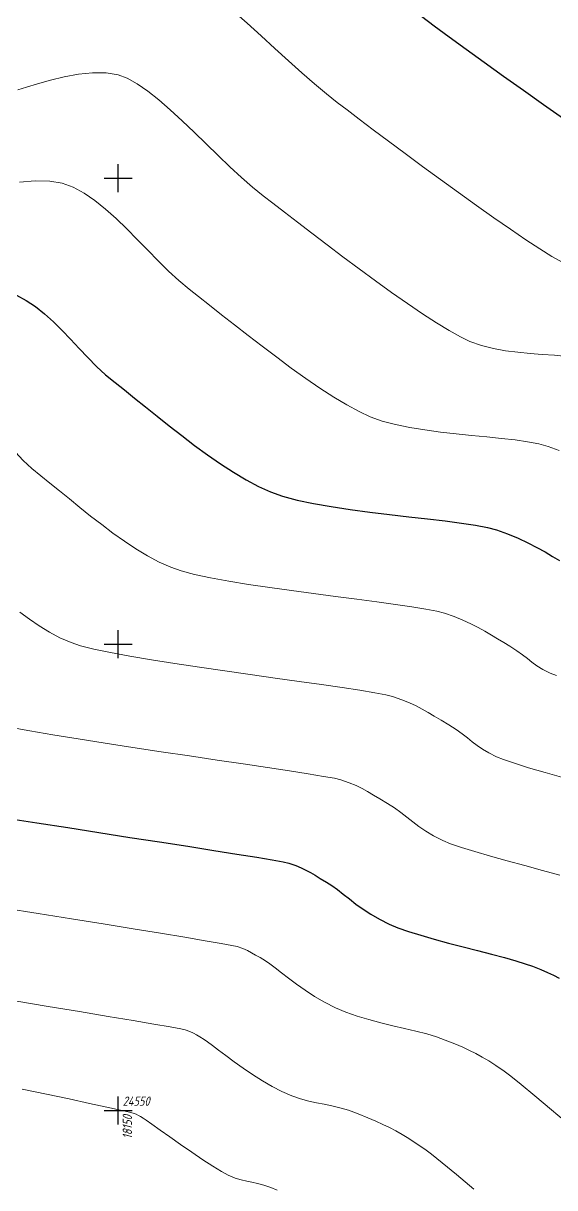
# Model space of a CAD drawing. Header units: metres. Extents: x -149473 to 83396, y -14167 to 104709.
# Drawn here: x -4686.1 to -4657.6, y 42589.6 to 42652 of the extents above; entities that cross this region are included whole.
import ezdxf
from ezdxf.enums import TextEntityAlignment as Align

# ---------------------------------------------------------------- set-up
doc = ezdxf.new("R2010")
doc.units = ezdxf.units.M
doc.layers.add('02_Сетка', color=7, linetype='Continuous', transparency=0.6)
doc.layers.add('Viewport2ForCustomObjects_0', color=7, linetype='Continuous')
doc.layers.add('Сетка', color=7, linetype='Continuous')
doc.layers.add('Сети_Горизонтали.Вспомогательные', color=1, linetype='Continuous', lineweight=9)
doc.layers.add('Сети_Горизонтали.Основные', color=1, linetype='Continuous', lineweight=30)
doc.styles.get("Standard").update_dxf_attribs({"font": 'GOST_0.TTF'})

# ---------------------------------------------------------------- blocks, each defined once
blk = doc.blocks.new('g5_012')
at = {"color": 92}
for points in [[(0, -1.5), (0, 1.5)], [(-1.5, 0), (1.5, 0)]]:
    blk.add_lwpolyline(points, dxfattribs=at)
blk = doc.blocks.new('CustomObjectsInViewport2_0')
at = {"layer": 'Сети_Горизонтали.Вспомогательные', "color": 42, "flags": 128}
for points, elevation in [([(2789.66, 1647.23), (2788.58, 1647.85), (2787.28, 1648.67), (2785.78, 1649.65), (2784.12, 1650.78), (2782.34, 1652.01), (2780.47, 1653.33), (2778.55, 1654.71), (2776.62, 1656.11), (2774.7, 1657.52), (2772.83, 1658.9), (2771.06, 1660.22), (2769.4, 1661.45), (2767.91, 1662.58), (2766.61, 1663.57), (2765.54, 1664.38), (2764.39, 1665.3), (2763.12, 1666.37), (2761.76, 1667.56), (2760.33, 1668.84), (2758.86, 1670.17), (2757.37, 1671.52), (2755.9, 1672.86), (2754.46, 1674.14)], 20.5), ([(2731.27, 1665.72), (2732.22, 1666.02), (2733.4, 1666.38), (2734.77, 1666.76), (2736.25, 1667.12), (2737.78, 1667.4), (2739.3, 1667.56), (2740.74, 1667.56), (2742.04, 1667.35), (2743.02, 1666.97), (2744.08, 1666.37), (2745.21, 1665.59), (2746.4, 1664.64), (2747.63, 1663.58), (2748.9, 1662.42), (2750.19, 1661.19), (2751.48, 1659.94), (2752.77, 1658.69), (2754.04, 1657.48), (2755.27, 1656.33), (2756.46, 1655.28), (2757.59, 1654.37), (2758.65, 1653.56), (2759.89, 1652.6), (2761.29, 1651.52), (2762.82, 1650.35), (2764.45, 1649.11), (2766.15, 1647.83), (2767.9, 1646.53), (2769.65, 1645.25), (2771.38, 1644), (2773.07, 1642.82), (2774.68, 1641.72), (2776.19, 1640.74), (2777.56, 1639.9), (2778.77, 1639.23), (2779.78, 1638.75), (2781.03, 1638.31), (2782.31, 1637.98), (2783.61, 1637.75), (2784.92, 1637.58), (2786.23, 1637.46), (2787.54, 1637.36), (2788.84, 1637.26), (2790.12, 1637.14)], 21), ([(2731.45, 1655.83), (2733.15, 1655.97), (2734.7, 1655.94), (2736.03, 1655.72), (2737.22, 1655.28), (2738.39, 1654.66), (2739.55, 1653.86), (2740.7, 1652.94), (2741.84, 1651.92), (2742.97, 1650.82), (2744.09, 1649.68), (2745.21, 1648.52), (2746.32, 1647.38), (2747.43, 1646.29), (2748.54, 1645.27), (2749.65, 1644.35), (2750.68, 1643.55), (2751.85, 1642.63), (2753.14, 1641.61), (2754.52, 1640.52), (2755.98, 1639.38), (2757.5, 1638.22), (2759.05, 1637.05), (2760.61, 1635.89), (2762.17, 1634.78), (2763.69, 1633.74), (2765.17, 1632.78), (2766.57, 1631.94), (2767.88, 1631.23), (2769.08, 1630.67), (2770.38, 1630.21), (2771.81, 1629.83), (2773.34, 1629.51), (2774.95, 1629.25), (2776.61, 1629.03), (2778.29, 1628.84), (2779.96, 1628.67), (2781.59, 1628.51), (2783.15, 1628.35), (2784.62, 1628.18), (2785.97, 1627.98), (2787.16, 1627.75), (2788.18, 1627.48), (2789.36, 1627.05)], 21.5), ([(2731.03, 1626.87), (2731.87, 1625.99), (2732.78, 1625.13), (2733.76, 1624.32), (2734.73, 1623.55), (2735.76, 1622.73), (2736.83, 1621.85), (2737.94, 1620.94), (2739.09, 1620.02), (2740.28, 1619.1), (2741.48, 1618.19), (2742.71, 1617.32), (2743.95, 1616.5), (2745.19, 1615.75), (2746.44, 1615.08), (2747.69, 1614.52), (2748.8, 1614.14), (2750.24, 1613.76), (2751.96, 1613.4), (2753.91, 1613.04), (2756.04, 1612.69), (2758.3, 1612.35), (2760.63, 1612.02), (2763, 1611.7), (2765.35, 1611.39), (2767.63, 1611.09), (2769.79, 1610.81), (2771.78, 1610.54), (2773.55, 1610.28), (2775.05, 1610.04), (2776.24, 1609.81), (2777.05, 1609.6), (2778.09, 1609.24), (2779.03, 1608.86), (2779.88, 1608.46), (2780.66, 1608.06), (2781.39, 1607.66), (2782.08, 1607.25), (2782.74, 1606.85), (2783.4, 1606.45), (2784.05, 1606.06), (2784.81, 1605.58), (2785.42, 1605.14), (2785.94, 1604.74), (2786.43, 1604.34), (2786.96, 1603.96), (2787.59, 1603.57), (2788.37, 1603.17), (2789.05, 1602.91)], 22.5), ([(2731.5, 1609.7), (2732.52, 1608.95), (2733.57, 1608.24), (2734.67, 1607.58), (2735.8, 1606.97), (2736.99, 1606.44), (2738, 1606.1), (2739.43, 1605.75), (2741.21, 1605.38), (2743.3, 1604.99), (2745.63, 1604.6), (2748.14, 1604.2), (2750.78, 1603.8), (2753.49, 1603.41), (2756.21, 1603.02), (2758.89, 1602.64), (2761.46, 1602.28), (2763.87, 1601.94), (2766.06, 1601.62), (2767.98, 1601.33), (2769.56, 1601.07), (2770.75, 1600.85), (2771.49, 1600.66), (2772.46, 1600.32), (2773.28, 1599.99), (2774, 1599.66), (2774.66, 1599.31), (2775.3, 1598.95), (2775.96, 1598.55), (2776.68, 1598.11), (2777.5, 1597.62), (2778.3, 1597.12), (2778.95, 1596.66), (2779.51, 1596.23), (2780.02, 1595.82), (2780.54, 1595.42), (2781.12, 1595.02), (2781.79, 1594.61), (2782.62, 1594.19), (2783.37, 1593.9), (2784.55, 1593.5), (2786.06, 1593.03), (2787.86, 1592.5), (2789.85, 1591.93)], 23), ([(2730.4, 1597.37), (2732.58, 1596.97), (2735.05, 1596.55), (2737.76, 1596.11), (2740.64, 1595.65), (2743.63, 1595.19), (2746.67, 1594.74), (2749.7, 1594.29), (2752.65, 1593.85), (2755.46, 1593.44), (2758.07, 1593.05), (2760.42, 1592.69), (2762.44, 1592.37), (2764.07, 1592.1), (2765.26, 1591.89), (2765.92, 1591.73), (2766.83, 1591.41), (2767.57, 1591.11), (2768.21, 1590.8), (2768.8, 1590.47), (2769.42, 1590.1), (2770.11, 1589.68), (2770.94, 1589.18), (2771.7, 1588.71), (2772.38, 1588.22), (2773.02, 1587.73), (2773.65, 1587.23), (2774.31, 1586.73), (2775.05, 1586.22), (2775.88, 1585.72), (2776.86, 1585.22), (2777.7, 1584.88), (2778.88, 1584.48), (2780.32, 1584.03), (2781.98, 1583.55), (2783.78, 1583.04), (2785.66, 1582.53), (2787.56, 1582.01), (2789.42, 1581.51)], 23.5), ([(2729.85, 1577.98), (2733.47, 1577.4), (2737.03, 1576.82), (2740.45, 1576.27), (2743.66, 1575.75), (2746.6, 1575.27), (2749.2, 1574.84), (2751.38, 1574.47), (2753.09, 1574.18), (2754.25, 1573.97), (2754.8, 1573.85), (2755.42, 1573.63), (2755.93, 1573.41), (2756.36, 1573.19), (2756.78, 1572.94), (2757.26, 1572.66), (2757.84, 1572.31), (2758.32, 1571.99), (2758.9, 1571.56), (2759.57, 1571.04), (2760.33, 1570.45), (2761.17, 1569.82), (2762.1, 1569.16), (2763.11, 1568.5), (2764.19, 1567.87), (2765.35, 1567.28), (2766.48, 1566.81), (2767.68, 1566.39), (2768.93, 1566.01), (2770.21, 1565.68), (2771.5, 1565.36), (2772.76, 1565.06), (2773.99, 1564.77), (2775.14, 1564.47), (2776.2, 1564.16), (2777.14, 1563.82), (2778.15, 1563.41), (2779, 1563.04), (2779.74, 1562.71), (2780.42, 1562.37), (2781.09, 1562), (2781.79, 1561.58), (2782.56, 1561.08), (2783.46, 1560.48), (2784.15, 1559.96), (2785.27, 1559.06), (2786.75, 1557.83), (2788.53, 1556.33), (2790.56, 1554.61)], 24.5), ([(2780.18, 1547.84), (2778.34, 1549.39), (2776.81, 1550.66), (2775.65, 1551.59), (2774.93, 1552.13), (2774.02, 1552.74), (2773.22, 1553.26), (2772.5, 1553.7), (2771.83, 1554.09), (2771.16, 1554.44), (2770.45, 1554.77), (2769.68, 1555.12), (2768.81, 1555.49), (2767.79, 1555.9), (2766.75, 1556.29), (2765.81, 1556.56), (2764.95, 1556.77), (2764.13, 1556.93), (2763.32, 1557.09), (2762.49, 1557.28), (2761.62, 1557.52), (2760.66, 1557.85), (2759.6, 1558.31), (2758.56, 1558.83), (2757.51, 1559.45), (2756.47, 1560.11), (2755.46, 1560.8), (2754.5, 1561.49), (2753.61, 1562.15), (2752.82, 1562.74), (2752.16, 1563.25), (2751.64, 1563.64), (2751.28, 1563.87), (2750.82, 1564.15), (2750.46, 1564.37), (2750.11, 1564.56), (2749.73, 1564.73), (2749.23, 1564.91), (2748.75, 1565.01), (2747.61, 1565.22), (2745.88, 1565.52), (2743.65, 1565.9), (2740.97, 1566.36), (2737.91, 1566.87), (2734.55, 1567.43), (2730.95, 1568.04)], 25), ([(2759.11, 1547.71), (2758.43, 1547.99), (2757.66, 1548.27), (2757, 1548.45), (2756.4, 1548.57), (2755.83, 1548.68), (2755.24, 1548.82), (2754.59, 1549.02), (2753.84, 1549.33), (2753.14, 1549.71), (2752.21, 1550.29), (2751.12, 1550.99), (2749.94, 1551.79), (2748.74, 1552.62), (2747.59, 1553.43), (2746.54, 1554.17), (2745.67, 1554.79), (2745.04, 1555.22), (2744.73, 1555.44), (2744.44, 1555.61), (2744.21, 1555.74), (2743.98, 1555.86), (2743.67, 1555.97), (2743.27, 1556.07), (2742.29, 1556.3), (2740.84, 1556.62), (2738.97, 1557.03), (2736.78, 1557.51), (2734.35, 1558.02), (2731.75, 1558.55)], 25.5)]:
    blk.add_lwpolyline(points, dxfattribs=dict(at, elevation=elevation))
at = {"layer": 'Сети_Горизонтали.Основные', "color": 40, "flags": 128}
for points, elevation in [([(2789.82, 1662.61), (2787.68, 1664.12), (2785.52, 1665.65), (2783.39, 1667.17), (2781.32, 1668.66), (2779.36, 1670.07), (2777.56, 1671.38), (2775.94, 1672.56), (2774.57, 1673.58)], 20), ([(2731.13, 1643.7), (2732.18, 1643.15), (2733.19, 1642.48), (2734.16, 1641.7), (2735.1, 1640.85), (2736.03, 1639.93), (2736.94, 1638.97), (2737.86, 1637.99), (2738.78, 1637.01), (2739.72, 1636.07), (2740.7, 1635.17), (2741.71, 1634.33), (2742.71, 1633.55), (2743.8, 1632.67), (2744.98, 1631.72), (2746.23, 1630.72), (2747.53, 1629.69), (2748.87, 1628.64), (2750.24, 1627.59), (2751.63, 1626.58), (2753.03, 1625.61), (2754.41, 1624.71), (2755.77, 1623.89), (2757.1, 1623.18), (2758.38, 1622.6), (2759.69, 1622.14), (2761.24, 1621.73), (2763, 1621.36), (2764.91, 1621.03), (2766.93, 1620.73), (2769.03, 1620.45), (2771.14, 1620.19), (2773.22, 1619.95), (2775.23, 1619.72), (2777.13, 1619.49), (2778.86, 1619.26), (2780.38, 1619.03), (2781.65, 1618.79), (2782.62, 1618.54), (2783.82, 1618.11), (2784.94, 1617.64), (2785.99, 1617.16), (2786.95, 1616.66), (2787.84, 1616.17), (2788.65, 1615.69), (2789.38, 1615.25)], 22), ([(2730.08, 1587.63), (2733.31, 1587.12), (2736.64, 1586.6), (2739.98, 1586.08), (2743.29, 1585.56), (2746.49, 1585.07), (2749.52, 1584.6), (2752.31, 1584.16), (2754.79, 1583.77), (2756.91, 1583.42), (2758.58, 1583.14), (2759.76, 1582.93), (2760.36, 1582.79), (2761.09, 1582.53), (2761.68, 1582.29), (2762.19, 1582.04), (2762.67, 1581.78), (2763.17, 1581.49), (2763.72, 1581.15), (2764.39, 1580.75), (2764.97, 1580.38), (2765.57, 1579.95), (2766.19, 1579.47), (2766.85, 1578.95), (2767.55, 1578.41), (2768.32, 1577.86), (2769.16, 1577.31), (2770.09, 1576.77), (2771.11, 1576.25), (2772.04, 1575.87), (2773.19, 1575.47), (2774.51, 1575.06), (2775.96, 1574.64), (2777.49, 1574.22), (2779.05, 1573.81), (2780.6, 1573.41), (2782.09, 1573.03), (2783.47, 1572.66), (2784.7, 1572.32), (2785.72, 1572.01), (2786.5, 1571.73), (2787.37, 1571.37), (2788.11, 1571.06), (2788.76, 1570.77), (2789.35, 1570.47)], 24)]:
    blk.add_lwpolyline(points, dxfattribs=dict(at, elevation=elevation))

msp = doc.modelspace()

# ---------------------------------------------------------------- block references
at = {"layer": '02_Сетка', "color": 92, "linetype": 'Continuous', "lineweight": 15, "ltscale": 0.5, "xscale": 0.5, "yscale": 0.5, "zscale": 0.5}
for p in [(-4681.056, 42643.725), (-4681.056, 42618.725), (-4681.056, 42593.725)]:
    msp.add_blockref('g5_012', p, dxfattribs=at)
at = {"layer": 'Viewport2ForCustomObjects_0', "xscale": 0.5, "yscale": 0.5, "zscale": 0.5}
msp.add_blockref('CustomObjectsInViewport2_0', (-6052.071, 41815.592), dxfattribs=at)

# ---------------------------------------------------------------- texts
at = {"layer": 'Сетка', "color": 3, "oblique": 15}
msp.add_text('24550', height=0.5, dxfattribs=at).set_placement((-4680.806, 42593.975))
msp.add_text('18150', height=0.5, rotation=90, dxfattribs=at).set_placement((-4680.806, 42593.475), align=Align.TOP_RIGHT)

doc.saveas('drawing.dxf')
